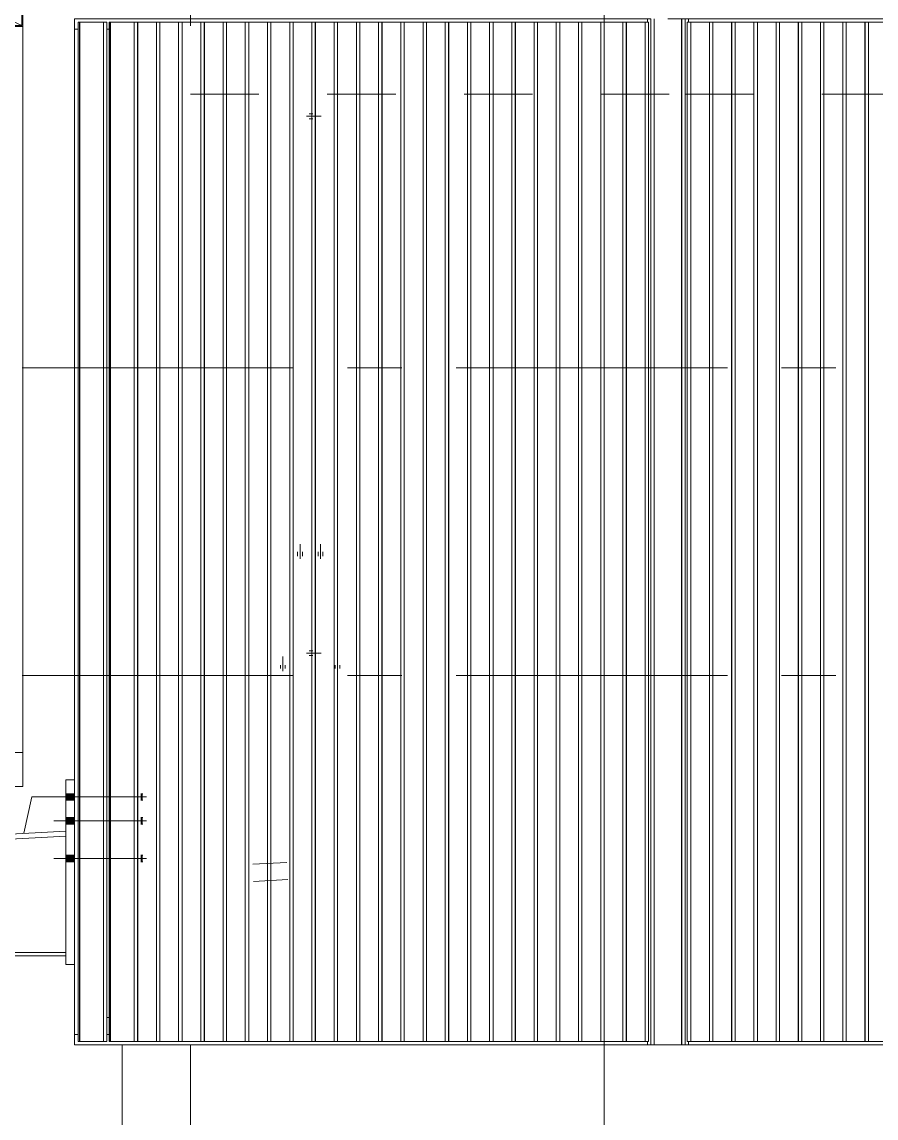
# Model space of a CAD drawing. Header units: millimetres. Extents: x -220592 to 404889, y -217665 to 38245.
# Drawn here: x -927.9 to -902.9, y -1504.85 to -1472.79 of the extents above; entities that cross this region are included whole.
import ezdxf

# ---------------------------------------------------------------- set-up
doc = ezdxf.new("R2010")
doc.units = ezdxf.units.MM
doc.linetypes.add('XKITLINE00', pattern=[0])
doc.linetypes.add('XKITLINE02', pattern=[4, 2, -2])
doc.layers.add('000 - 0_HIDE_OBJ_FRAMING_DEF_SUB_1', color=7, linetype='Continuous')
for name, color, linetype, lineweight in [('Bolt', 7, 'Continuous', 0), ('Part', 7, 'Continuous', 0), ('S-GRID', 7, 'Continuous', 0)]:
    doc.layers.add(name, color=color, linetype=linetype, lineweight=lineweight)

# ---------------------------------------------------------------- blocks, each defined once
blk = doc.blocks.new('*A5171')
at = {"layer": 'S-GRID', "color": 7, "linetype": 'XKITLINE00', "lineweight": 0}
for p, q in [((-116.782288, -73.823645), (-108.844788, -73.823645)), ((-107.257288, -73.823645), (-105.669788, -73.823645)), ((-104.082288, -73.823645), (-96.144788, -73.823645)), ((-94.557288, -73.823645), (-92.969788, -73.823645))]:
    blk.add_line(p, q, dxfattribs=at)
blk = doc.blocks.new('*A5172')
at = {"layer": 'S-GRID', "color": 7, "linetype": 'XKITLINE00', "lineweight": 0}
for p, q in [((-116.782288, -82.823645), (-108.844788, -82.823645)), ((-107.257288, -82.823645), (-105.669788, -82.823645)), ((-104.082288, -82.823645), (-96.144788, -82.823645)), ((-94.557288, -82.823645), (-92.969788, -82.823645))]:
    blk.add_line(p, q, dxfattribs=at)
blk = doc.blocks.new('*A5179')
at = {"layer": 'S-GRID', "color": 7, "linetype": 'XKITLINE00', "lineweight": 0}
for p, q in [((-99.749768, -64.432145), (-99.749768, -62.844645)), ((-99.749768, -73.957145), (-99.749768, -66.019645)), ((-99.749768, -77.132145), (-99.749768, -75.544645)), ((-99.749768, -86.657145), (-99.749768, -78.719645)), ((-99.749768, -89.832145), (-99.749768, -88.244645)), ((-99.749768, -99.357145), (-99.749768, -91.419645))]:
    blk.add_line(p, q, dxfattribs=at)
blk = doc.blocks.new('*A5187')
at = {"layer": 'Part', "color": 7, "linetype": 'XKITLINE00', "lineweight": 0}
for p, q in [((-97.38454, -82.823645), (-97.384298, -82.823645)), ((-97.38454, -85.323645), (-97.384298, -85.323645))]:
    blk.add_line(p, q, dxfattribs=at)
blk = doc.blocks.new('*A5188')
at = {"layer": '000 - 0_HIDE_OBJ_FRAMING_DEF_SUB_1', "color": 7, "linetype": 'XKITLINE02', "lineweight": 0}
for p, q in [((-111.850241, -61.823645), (-111.850241, -65.823645)), ((-111.850241, -65.823645), (-97.38454, -65.823645)), ((-97.384298, -65.823645), (-83.384543, -65.823645))]:
    blk.add_line(p, q, dxfattribs=at)
at = {"layer": '000 - 0_HIDE_OBJ_FRAMING_DEF_SUB_1', "color": 7, "linetype": 'XKITLINE00', "lineweight": 0}
blk.add_line((-97.38454, -65.823645), (-97.384298, -65.823645), dxfattribs=at)
blk = doc.blocks.new('*A5192')
at = {"layer": 'Part', "color": 7, "linetype": 'XKITLINE00', "lineweight": 0}
for p, q in [((-115.249768, -82.823645), (-115.244298, -82.823645)), ((-115.249768, -92.823645), (-115.249768, -82.823645)), ((-114.299098, -82.823645), (-114.236908, -82.823645)), ((-115.249768, -92.823645), (-115.244298, -92.823645)), ((-114.299098, -92.823645), (-114.236908, -92.823645))]:
    blk.add_line(p, q, dxfattribs=at)
blk = doc.blocks.new('*A5200')
at = {"layer": 'Part', "color": 7, "linetype": 'XKITLINE00', "lineweight": 0}
for p, q in [((-97.38454, -82.823645), (-97.384298, -82.823645)), ((-97.38454, -91.823645), (-97.384298, -91.823645))]:
    blk.add_line(p, q, dxfattribs=at)
blk = doc.blocks.new('*A5215')
at = {"layer": 'Part', "color": 7, "linetype": 'XKITLINE00', "lineweight": 0}
for p, q in [((-103.651555, -63.723645), (-102.999086, -63.723645)), ((-103.100706, -93.523645), (-103.100706, -63.723645)), ((-103.001555, -93.523645), (-103.001555, -63.723645)), ((-102.999086, -63.723645), (-102.999086, -93.523645)), ((-103.649086, -93.523645), (-102.999086, -93.523645))]:
    blk.add_line(p, q, dxfattribs=at)
blk = doc.blocks.new('*A5216')
at = {"layer": 'Part', "color": 7, "linetype": 'XKITLINE00', "lineweight": 0}
for p, q in [((-103.001555, -63.723645), (-102.349086, -63.723645)), ((-102.450706, -93.523645), (-102.450706, -63.723645)), ((-102.351555, -93.523645), (-102.351555, -63.723645)), ((-102.349086, -63.723645), (-102.349086, -93.523645)), ((-102.999086, -93.523645), (-102.349086, -93.523645))]:
    blk.add_line(p, q, dxfattribs=at)
blk = doc.blocks.new('*A5217')
at = {"layer": 'Part', "color": 7, "linetype": 'XKITLINE00', "lineweight": 0}
for p, q in [((-102.351555, -63.723645), (-101.699086, -63.723645)), ((-101.800706, -93.523645), (-101.800706, -63.723645)), ((-101.701555, -93.523645), (-101.701555, -63.723645)), ((-101.699086, -63.723645), (-101.699086, -93.523645)), ((-102.349086, -93.523645), (-101.699086, -93.523645))]:
    blk.add_line(p, q, dxfattribs=at)
blk = doc.blocks.new('*A5218')
at = {"layer": 'Part', "color": 7, "linetype": 'XKITLINE00', "lineweight": 0}
for p, q in [((-101.701555, -63.723645), (-101.049086, -63.723645)), ((-101.150706, -93.523645), (-101.150706, -63.723645)), ((-101.051555, -93.523645), (-101.051555, -63.723645)), ((-101.049086, -63.723645), (-101.049086, -93.523645)), ((-101.699086, -93.523645), (-101.049086, -93.523645))]:
    blk.add_line(p, q, dxfattribs=at)
blk = doc.blocks.new('*A5219')
at = {"layer": 'Part', "color": 7, "linetype": 'XKITLINE00', "lineweight": 0}
for p, q in [((-101.051555, -63.723645), (-100.399086, -63.723645)), ((-100.500706, -93.523645), (-100.500706, -63.723645)), ((-100.401555, -93.523645), (-100.401555, -63.723645)), ((-100.399086, -63.723645), (-100.399086, -93.523645)), ((-101.049086, -93.523645), (-100.399086, -93.523645))]:
    blk.add_line(p, q, dxfattribs=at)
blk = doc.blocks.new('*A5220')
at = {"layer": 'Part', "color": 7, "linetype": 'XKITLINE00', "lineweight": 0}
for p, q in [((-100.401555, -63.723645), (-99.749086, -63.723645)), ((-99.850706, -93.523645), (-99.850706, -63.723645)), ((-99.751555, -93.523645), (-99.751555, -63.723645)), ((-99.749086, -63.723645), (-99.749086, -93.523645)), ((-100.399086, -93.523645), (-99.749086, -93.523645))]:
    blk.add_line(p, q, dxfattribs=at)
blk = doc.blocks.new('*A5221')
at = {"layer": 'Part', "color": 7, "linetype": 'XKITLINE00', "lineweight": 0}
for p, q in [((-99.751555, -63.723645), (-99.099086, -63.723645)), ((-99.200706, -93.523645), (-99.200706, -63.723645)), ((-99.101555, -93.523645), (-99.101555, -63.723645)), ((-99.099086, -63.723645), (-99.099086, -93.523645)), ((-99.749086, -93.523645), (-99.099086, -93.523645))]:
    blk.add_line(p, q, dxfattribs=at)
blk = doc.blocks.new('*A5222')
at = {"layer": 'Part', "color": 7, "linetype": 'XKITLINE00', "lineweight": 0}
for p, q in [((-99.101555, -63.723645), (-98.449086, -63.723645)), ((-98.550706, -93.523645), (-98.550706, -63.723645)), ((-98.451555, -93.523645), (-98.451555, -63.723645)), ((-98.449086, -63.723645), (-98.449086, -93.523645)), ((-99.099086, -93.523645), (-98.449086, -93.523645))]:
    blk.add_line(p, q, dxfattribs=at)
blk = doc.blocks.new('*A5223')
at = {"layer": 'Part', "color": 7, "linetype": 'XKITLINE00', "lineweight": 0}
for p, q in [((-112.751555, -63.723645), (-112.099086, -63.723645)), ((-112.200706, -93.523645), (-112.200706, -63.723645)), ((-112.101555, -93.523645), (-112.101555, -63.723645)), ((-112.099086, -63.723645), (-112.099086, -93.523645)), ((-112.749086, -93.523645), (-112.099086, -93.523645))]:
    blk.add_line(p, q, dxfattribs=at)
blk = doc.blocks.new('*A5224')
at = {"layer": 'Part', "color": 7, "linetype": 'XKITLINE00', "lineweight": 0}
for p, q in [((-113.401555, -63.723645), (-112.749086, -63.723645)), ((-112.850706, -93.523645), (-112.850706, -63.723645)), ((-112.751555, -93.523645), (-112.751555, -63.723645)), ((-112.749086, -63.723645), (-112.749086, -93.523645)), ((-113.399086, -93.523645), (-112.749086, -93.523645))]:
    blk.add_line(p, q, dxfattribs=at)
blk = doc.blocks.new('*A5225')
at = {"layer": 'Part', "color": 7, "linetype": 'XKITLINE00', "lineweight": 0}
for p, q in [((-114.236908, -63.723645), (-114.20342, -63.723645)), ((-114.236908, -93.523645), (-114.236908, -63.723645)), ((-114.20342, -63.723645), (-114.196952, -63.723645)), ((-114.20342, -63.723645), (-114.20342, -93.523645)), ((-114.196952, -63.723645), (-113.399086, -63.723645)), ((-114.196952, -63.723645), (-114.196952, -93.523645)), ((-113.500706, -93.523645), (-113.500706, -63.723645)), ((-113.401555, -93.523645), (-113.401555, -63.723645)), ((-113.399086, -93.523645), (-113.399086, -63.723645)), ((-114.20342, -93.523645), (-114.236908, -93.523645)), ((-114.196952, -93.523645), (-114.20342, -93.523645)), ((-114.196952, -93.523645), (-113.399086, -93.523645))]:
    blk.add_line(p, q, dxfattribs=at)
blk = doc.blocks.new('*A5226')
at = {"layer": 'Part', "color": 7, "linetype": 'XKITLINE00', "lineweight": 0}
for p, q in [((-115.13692, -63.723645), (-115.103432, -63.723645)), ((-115.13692, -93.523645), (-115.13692, -63.723645)), ((-115.103432, -63.723645), (-115.096964, -63.723645)), ((-115.103432, -63.723645), (-115.103432, -93.523645)), ((-115.096964, -63.723645), (-114.299098, -63.723645)), ((-115.096964, -63.723645), (-115.096964, -93.523645)), ((-114.400717, -93.523645), (-114.400717, -63.723645)), ((-114.301566, -93.523645), (-114.301566, -63.723645)), ((-114.299098, -93.523645), (-114.299098, -63.723645)), ((-115.103432, -93.523645), (-115.13692, -93.523645)), ((-115.096964, -93.523645), (-115.103432, -93.523645)), ((-115.096964, -93.523645), (-114.299098, -93.523645))]:
    blk.add_line(p, q, dxfattribs=at)
blk = doc.blocks.new('*A5227')
at = {"layer": 'Part', "color": 7, "linetype": 'XKITLINE00', "lineweight": 0}
for p, q in [((-104.301555, -63.723645), (-103.649086, -63.723645)), ((-103.750706, -93.523645), (-103.750706, -63.723645)), ((-103.651555, -93.523645), (-103.651555, -63.723645)), ((-103.649086, -63.723645), (-103.649086, -93.523645)), ((-104.299086, -93.523645), (-103.649086, -93.523645))]:
    blk.add_line(p, q, dxfattribs=at)
blk = doc.blocks.new('*A5228')
at = {"layer": 'Part', "color": 7, "linetype": 'XKITLINE00', "lineweight": 0}
for p, q in [((-104.951555, -63.723645), (-104.299086, -63.723645)), ((-104.400706, -93.523645), (-104.400706, -63.723645)), ((-104.301555, -93.523645), (-104.301555, -63.723645)), ((-104.299086, -63.723645), (-104.299086, -93.523645)), ((-104.949086, -93.523645), (-104.299086, -93.523645))]:
    blk.add_line(p, q, dxfattribs=at)
blk = doc.blocks.new('*A5229')
at = {"layer": 'Part', "color": 7, "linetype": 'XKITLINE00', "lineweight": 0}
for p, q in [((-105.601555, -63.723645), (-104.949086, -63.723645)), ((-105.050706, -93.523645), (-105.050706, -63.723645)), ((-104.951555, -93.523645), (-104.951555, -63.723645)), ((-104.949086, -63.723645), (-104.949086, -93.523645)), ((-105.599086, -93.523645), (-104.949086, -93.523645))]:
    blk.add_line(p, q, dxfattribs=at)
blk = doc.blocks.new('*A5230')
at = {"layer": 'Part', "color": 7, "linetype": 'XKITLINE00', "lineweight": 0}
for p, q in [((-106.251555, -63.723645), (-105.599086, -63.723645)), ((-105.700706, -93.523645), (-105.700706, -63.723645)), ((-105.601555, -93.523645), (-105.601555, -63.723645)), ((-105.599086, -63.723645), (-105.599086, -93.523645)), ((-106.249086, -93.523645), (-105.599086, -93.523645))]:
    blk.add_line(p, q, dxfattribs=at)
blk = doc.blocks.new('*A5231')
at = {"layer": 'Part', "color": 7, "linetype": 'XKITLINE00', "lineweight": 0}
for p, q in [((-106.901555, -63.723645), (-106.249086, -63.723645)), ((-106.350706, -93.523645), (-106.350706, -63.723645)), ((-106.251555, -93.523645), (-106.251555, -63.723645)), ((-106.249086, -63.723645), (-106.249086, -93.523645)), ((-106.899086, -93.523645), (-106.249086, -93.523645))]:
    blk.add_line(p, q, dxfattribs=at)
blk = doc.blocks.new('*A5232')
at = {"layer": 'Part', "color": 7, "linetype": 'XKITLINE00', "lineweight": 0}
for p, q in [((-107.551555, -63.723645), (-106.899086, -63.723645)), ((-107.000706, -93.523645), (-107.000706, -63.723645)), ((-106.901555, -93.523645), (-106.901555, -63.723645)), ((-106.899086, -63.723645), (-106.899086, -93.523645)), ((-107.549086, -93.523645), (-106.899086, -93.523645))]:
    blk.add_line(p, q, dxfattribs=at)
blk = doc.blocks.new('*A5233')
at = {"layer": 'Part', "color": 7, "linetype": 'XKITLINE00', "lineweight": 0}
for p, q in [((-108.201555, -63.723645), (-107.549086, -63.723645)), ((-107.650706, -93.523645), (-107.650706, -63.723645)), ((-107.551555, -93.523645), (-107.551555, -63.723645)), ((-107.549086, -63.723645), (-107.549086, -93.523645)), ((-108.199086, -93.523645), (-107.549086, -93.523645))]:
    blk.add_line(p, q, dxfattribs=at)
blk = doc.blocks.new('*A5234')
at = {"layer": 'Part', "color": 7, "linetype": 'XKITLINE00', "lineweight": 0}
for p, q in [((-108.851555, -63.723645), (-108.199086, -63.723645)), ((-108.300706, -93.523645), (-108.300706, -63.723645)), ((-108.201555, -93.523645), (-108.201555, -63.723645)), ((-108.199086, -63.723645), (-108.199086, -93.523645)), ((-108.849086, -93.523645), (-108.199086, -93.523645))]:
    blk.add_line(p, q, dxfattribs=at)
blk = doc.blocks.new('*A5235')
at = {"layer": 'Part', "color": 7, "linetype": 'XKITLINE00', "lineweight": 0}
for p, q in [((-109.501555, -63.723645), (-108.849086, -63.723645)), ((-108.950706, -93.523645), (-108.950706, -63.723645)), ((-108.851555, -93.523645), (-108.851555, -63.723645)), ((-108.849086, -63.723645), (-108.849086, -93.523645)), ((-109.499086, -93.523645), (-108.849086, -93.523645))]:
    blk.add_line(p, q, dxfattribs=at)
blk = doc.blocks.new('*A5236')
at = {"layer": 'Part', "color": 7, "linetype": 'XKITLINE00', "lineweight": 0}
for p, q in [((-110.151555, -63.723645), (-109.499086, -63.723645)), ((-109.600706, -93.523645), (-109.600706, -63.723645)), ((-109.501555, -93.523645), (-109.501555, -63.723645)), ((-109.499086, -63.723645), (-109.499086, -93.523645)), ((-110.149086, -93.523645), (-109.499086, -93.523645))]:
    blk.add_line(p, q, dxfattribs=at)
blk = doc.blocks.new('*A5237')
at = {"layer": 'Part', "color": 7, "linetype": 'XKITLINE00', "lineweight": 0}
for p, q in [((-110.801555, -63.723645), (-110.149086, -63.723645)), ((-110.250706, -93.523645), (-110.250706, -63.723645)), ((-110.151555, -93.523645), (-110.151555, -63.723645)), ((-110.149086, -63.723645), (-110.149086, -93.523645)), ((-110.799086, -93.523645), (-110.149086, -93.523645))]:
    blk.add_line(p, q, dxfattribs=at)
blk = doc.blocks.new('*A5238')
at = {"layer": 'Part', "color": 7, "linetype": 'XKITLINE00', "lineweight": 0}
for p, q in [((-111.451555, -63.723645), (-110.799086, -63.723645)), ((-110.900706, -93.523645), (-110.900706, -63.723645)), ((-110.801555, -93.523645), (-110.801555, -63.723645)), ((-110.799086, -63.723645), (-110.799086, -93.523645)), ((-111.449086, -93.523645), (-110.799086, -93.523645))]:
    blk.add_line(p, q, dxfattribs=at)
blk = doc.blocks.new('*A5239')
at = {"layer": 'Part', "color": 7, "linetype": 'XKITLINE00', "lineweight": 0}
for p, q in [((-115.13692, -63.923645), (-115.244298, -63.923645)), ((-115.244298, -63.923645), (-115.244298, -93.323645)), ((-115.244298, -93.323645), (-115.13692, -93.323645))]:
    blk.add_line(p, q, dxfattribs=at)
blk = doc.blocks.new('*A5240')
at = {"layer": 'Part', "color": 7, "linetype": 'XKITLINE00', "lineweight": 0}
for p, q in [((-98.484412, -63.623645), (-98.38454, -63.623645)), ((-98.38454, -93.623645), (-98.38454, -63.623645)), ((-98.38454, -63.623645), (-98.384195, -63.623645)), ((-98.291232, -63.623645), (-98.290714, -63.623645)), ((-98.290714, -93.623645), (-98.290714, -63.623645)), ((-98.290714, -63.623645), (-98.290417, -63.623645)), ((-98.286335, -63.623645), (-98.286225, -63.623645)), ((-98.286225, -93.623645), (-98.286225, -63.623645)), ((-98.284957, -63.623645), (-98.284539, -63.623645)), ((-98.284539, -93.623645), (-98.284539, -63.623645)), ((-97.884368, -63.623645), (-97.484197, -63.623645)), ((-97.484525, -93.623645), (-97.484525, -63.623645)), ((-97.484525, -63.623645), (-97.484197, -63.623645)), ((-97.484197, -63.623645), (-97.484525, -63.623645)), ((-97.483778, -93.623645), (-97.483778, -63.623645)), ((-97.483778, -63.623645), (-97.480096, -63.623645)), ((-97.480096, -93.623645), (-97.480096, -63.623645)), ((-97.480096, -63.623645), (-97.478318, -63.623645)), ((-97.477504, -63.623645), (-97.38454, -63.623645)), ((-97.47454, -93.623645), (-97.47454, -63.623645)), ((-97.38454, -93.623645), (-97.38454, -63.623645)), ((-97.384298, -93.623645), (-97.384298, -63.623645)), ((-97.384195, -63.623645), (-97.284324, -63.623645)), ((-98.484412, -93.623645), (-97.284324, -93.623645)), ((-97.38454, -93.623645), (-97.384298, -93.623645))]:
    blk.add_line(p, q, dxfattribs=at)
blk = doc.blocks.new('*A5241')
at = {"layer": 'Part', "color": 7, "linetype": 'XKITLINE00', "lineweight": 0}
for p, q in [((-112.101555, -63.723645), (-111.449086, -63.723645)), ((-111.550706, -93.523645), (-111.550706, -63.723645)), ((-111.451555, -93.523645), (-111.451555, -63.723645)), ((-111.449086, -63.723645), (-111.449086, -93.523645)), ((-112.099086, -93.523645), (-111.449086, -93.523645))]:
    blk.add_line(p, q, dxfattribs=at)
blk = doc.blocks.new('*A5242')
at = {"layer": 'Part', "color": 7, "linetype": 'XKITLINE00', "lineweight": 0}
for p, q in [((-97.319649, -63.723645), (-96.667181, -63.723645)), ((-97.319649, -63.723645), (-97.319649, -93.523645)), ((-97.317181, -93.523645), (-97.317181, -63.723645)), ((-97.21803, -93.523645), (-97.21803, -63.723645)), ((-97.319649, -93.523645), (-96.669649, -93.523645))]:
    blk.add_line(p, q, dxfattribs=at)
blk = doc.blocks.new('*A5243')
at = {"layer": 'Part', "color": 7, "linetype": 'XKITLINE00', "lineweight": 0}
for p, q in [((-96.669649, -63.723645), (-96.017181, -63.723645)), ((-96.669649, -63.723645), (-96.669649, -93.523645)), ((-96.667181, -93.523645), (-96.667181, -63.723645)), ((-96.56803, -93.523645), (-96.56803, -63.723645)), ((-96.669649, -93.523645), (-96.019649, -93.523645))]:
    blk.add_line(p, q, dxfattribs=at)
blk = doc.blocks.new('*A5244')
at = {"layer": 'Part', "color": 7, "linetype": 'XKITLINE00', "lineweight": 0}
for p, q in [((-96.019649, -63.723645), (-95.367181, -63.723645)), ((-96.019649, -63.723645), (-96.019649, -93.523645)), ((-96.017181, -93.523645), (-96.017181, -63.723645)), ((-95.91803, -93.523645), (-95.91803, -63.723645)), ((-96.019649, -93.523645), (-95.369649, -93.523645))]:
    blk.add_line(p, q, dxfattribs=at)
blk = doc.blocks.new('*A5245')
at = {"layer": 'Part', "color": 7, "linetype": 'XKITLINE00', "lineweight": 0}
for p, q in [((-95.369649, -63.723645), (-94.717181, -63.723645)), ((-95.369649, -63.723645), (-95.369649, -93.523645)), ((-95.367181, -93.523645), (-95.367181, -63.723645)), ((-95.26803, -93.523645), (-95.26803, -63.723645)), ((-95.369649, -93.523645), (-94.719649, -93.523645))]:
    blk.add_line(p, q, dxfattribs=at)
blk = doc.blocks.new('*A5246')
at = {"layer": 'Part', "color": 7, "linetype": 'XKITLINE00', "lineweight": 0}
for p, q in [((-94.719649, -63.723645), (-94.067181, -63.723645)), ((-94.719649, -63.723645), (-94.719649, -93.523645)), ((-94.717181, -93.523645), (-94.717181, -63.723645)), ((-94.61803, -93.523645), (-94.61803, -63.723645)), ((-94.719649, -93.523645), (-94.069649, -93.523645))]:
    blk.add_line(p, q, dxfattribs=at)
blk = doc.blocks.new('*A5247')
at = {"layer": 'Part', "color": 7, "linetype": 'XKITLINE00', "lineweight": 0}
for p, q in [((-94.069649, -63.723645), (-93.417181, -63.723645)), ((-94.069649, -63.723645), (-94.069649, -93.523645)), ((-94.067181, -93.523645), (-94.067181, -63.723645)), ((-93.96803, -93.523645), (-93.96803, -63.723645)), ((-94.069649, -93.523645), (-93.419649, -93.523645))]:
    blk.add_line(p, q, dxfattribs=at)
blk = doc.blocks.new('*A5248')
at = {"layer": 'Part', "color": 7, "linetype": 'XKITLINE00', "lineweight": 0}
for p, q in [((-93.419649, -63.723645), (-92.767181, -63.723645)), ((-93.419649, -63.723645), (-93.419649, -93.523645)), ((-93.417181, -93.523645), (-93.417181, -63.723645)), ((-93.31803, -93.523645), (-93.31803, -63.723645)), ((-93.419649, -93.523645), (-92.769649, -93.523645))]:
    blk.add_line(p, q, dxfattribs=at)
blk = doc.blocks.new('*A5249')
at = {"layer": 'Part', "color": 7, "linetype": 'XKITLINE00', "lineweight": 0}
for p, q in [((-92.769649, -63.723645), (-92.117181, -63.723645)), ((-92.769649, -63.723645), (-92.769649, -93.523645)), ((-92.767181, -93.523645), (-92.767181, -63.723645)), ((-92.66803, -93.523645), (-92.66803, -63.723645)), ((-92.769649, -93.523645), (-92.119649, -93.523645))]:
    blk.add_line(p, q, dxfattribs=at)
blk = doc.blocks.new('*A5250')
at = {"layer": 'Part', "color": 7, "linetype": 'XKITLINE00', "lineweight": 0}
for p, q in [((-92.119649, -63.723645), (-91.467181, -63.723645)), ((-92.119649, -63.723645), (-92.119649, -93.523645)), ((-92.117181, -93.523645), (-92.117181, -63.723645)), ((-92.01803, -93.523645), (-92.01803, -63.723645)), ((-92.119649, -93.523645), (-91.469649, -93.523645))]:
    blk.add_line(p, q, dxfattribs=at)
blk = doc.blocks.new('*A5255')
at = {"layer": 'Part', "color": 7, "linetype": 'XKITLINE00', "lineweight": 0}
for p, q in [((-115.244298, -93.323645), (-115.244298, -93.623645)), ((-115.244298, -93.323645), (-115.13692, -93.323645)), ((-114.299098, -93.323645), (-114.236908, -93.323645)), ((-98.484412, -93.623645), (-98.484412, -93.523645)), ((-115.244298, -93.623645), (-98.484412, -93.623645))]:
    blk.add_line(p, q, dxfattribs=at)
blk = doc.blocks.new('*A5256')
at = {"layer": 'Part', "color": 7, "linetype": 'XKITLINE00', "lineweight": 0}
for p, q in [((-115.244298, -63.623645), (-115.244298, -63.923645)), ((-115.244298, -63.623645), (-98.484412, -63.623645)), ((-98.484412, -63.623645), (-98.484412, -63.723645)), ((-115.244298, -63.923645), (-115.13692, -63.923645)), ((-114.299098, -63.923645), (-114.236908, -63.923645))]:
    blk.add_line(p, q, dxfattribs=at)
blk = doc.blocks.new('*A5381')
at = {"layer": '000 - 0_HIDE_OBJ_FRAMING_DEF_SUB_1', "color": 7, "linetype": 'XKITLINE00', "lineweight": 0}
for p, q in [((-117.759781, -63.848647), (-116.759781, -63.848647)), ((-117.759781, -63.848647), (-117.759781, -85.073636)), ((-116.759781, -63.848647), (-116.759781, -85.073636)), ((-117.759781, -85.073636), (-116.759781, -85.073636))]:
    blk.add_line(p, q, dxfattribs=at)
blk = doc.blocks.new('*A5422')
at = {"layer": '000 - 0_HIDE_OBJ_FRAMING_DEF_SUB_1', "color": 7, "linetype": 'XKITLINE00', "lineweight": 0}
for p, q in [((-113.850236, -124.823645), (-113.850236, -93.623645)), ((-111.850236, -124.823645), (-111.850236, -93.623645)), ((-111.850236, -124.823645), (-113.850236, -124.823645))]:
    blk.add_line(p, q, dxfattribs=at)
blk = doc.blocks.new('*A5423')
at = {"layer": 'Bolt', "color": 7, "linetype": 'XKITLINE02', "lineweight": 0}
for p, q in [((-108.458968, -82.173645), (-108.029768, -82.173645)), ((-108.379768, -82.103645), (-108.319768, -82.103645)), ((-108.379768, -82.243645), (-108.319768, -82.243645)), ((-108.319768, -82.103645), (-108.269768, -82.103645)), ((-108.319768, -82.243645), (-108.269768, -82.243645))]:
    blk.add_line(p, q, dxfattribs=at)
blk = doc.blocks.new('*A5424')
at = {"layer": 'Bolt', "color": 7, "linetype": 'XKITLINE02', "lineweight": 0}
for p, q in [((-108.649768, -79.412845), (-108.649768, -78.983645)), ((-108.049768, -79.412845), (-108.049768, -78.983645)), ((-108.719768, -79.273645), (-108.719768, -79.213645)), ((-108.719768, -79.333645), (-108.719768, -79.273645)), ((-108.579768, -79.273645), (-108.579768, -79.213645)), ((-108.579768, -79.333645), (-108.579768, -79.273645)), ((-108.119768, -79.273645), (-108.119768, -79.213645)), ((-108.119768, -79.333645), (-108.119768, -79.273645)), ((-107.979768, -79.273645), (-107.979768, -79.213645)), ((-107.979768, -79.333645), (-107.979768, -79.273645))]:
    blk.add_line(p, q, dxfattribs=at)
blk = doc.blocks.new('*A5425')
at = {"layer": 'Bolt', "color": 7, "linetype": 'XKITLINE02', "lineweight": 0}
for p, q in [((-109.149768, -82.702845), (-109.149768, -82.273645)), ((-107.549768, -82.702845), (-107.549768, -82.273645)), ((-109.219768, -82.623645), (-109.219768, -82.523645)), ((-109.079768, -82.623645), (-109.079768, -82.523645)), ((-107.619768, -82.623645), (-107.619768, -82.523645)), ((-107.479768, -82.623645), (-107.479768, -82.523645))]:
    blk.add_line(p, q, dxfattribs=at)
blk = doc.blocks.new('*A5433')
at = {"layer": '000 - 0_HIDE_OBJ_FRAMING_DEF_SUB_1', "color": 7, "linetype": 'XKITLINE00', "lineweight": 0}
for p, q in [((-115.500283, -87.376286), (-154.565768, -89.423622)), ((-154.557917, -89.573416), (-115.500283, -87.526492)), ((-154.565768, -89.423622), (-154.557917, -89.573416))]:
    blk.add_line(p, q, dxfattribs=at)
blk = doc.blocks.new('*A5434')
at = {"layer": '000 - 0_HIDE_OBJ_FRAMING_DEF_SUB_1', "color": 7, "linetype": 'XKITLINE00', "lineweight": 0}
for p, q in [((-115.500283, -90.923622), (-154.565768, -90.923622)), ((-154.565768, -90.923622), (-154.565768, -91.023622)), ((-154.565768, -91.023622), (-115.500283, -91.023622))]:
    blk.add_line(p, q, dxfattribs=at)
blk = doc.blocks.new('*A5436')
at = {"layer": '000 - 0_HIDE_OBJ_FRAMING_DEF_SUB_1', "color": 7, "linetype": 'XKITLINE00', "lineweight": 0}
for p, q in [((-143.709801, -86.073636), (-143.709801, -85.073636)), ((-143.709801, -85.073636), (-116.759781, -85.073636)), ((-116.759781, -86.073636), (-116.759781, -85.073636)), ((-143.709801, -86.073636), (-116.759781, -86.073636))]:
    blk.add_line(p, q, dxfattribs=at)
blk = doc.blocks.new('*A5460')
at = {"layer": 'Bolt'}
for points in [[(-115.25, -86.471), (-115.5, -86.471), (-115.5, -86.281), (-115.25, -86.281)], [(-115.25, -86.471), (-115.5, -86.471), (-115.5, -86.281), (-115.25, -86.281)], [(-113.25, -86.471), (-113.31, -86.471), (-113.31, -86.281), (-113.25, -86.281)], [(-113.25, -86.471), (-113.31, -86.471), (-113.31, -86.281), (-113.25, -86.281)], [(-115.25, -87.171), (-115.5, -87.171), (-115.5, -86.981), (-115.25, -86.981)], [(-115.25, -87.171), (-115.5, -87.171), (-115.5, -86.981), (-115.25, -86.981)], [(-113.25, -87.171), (-113.31, -87.171), (-113.31, -86.981), (-113.25, -86.981)], [(-113.25, -87.171), (-113.31, -87.171), (-113.31, -86.981), (-113.25, -86.981)], [(-115.25, -88.271), (-115.5, -88.271), (-115.5, -88.081), (-115.25, -88.081)], [(-115.25, -88.271), (-115.5, -88.271), (-115.5, -88.081), (-115.25, -88.081)], [(-113.25, -88.271), (-113.31, -88.271), (-113.31, -88.081), (-113.25, -88.081)], [(-113.25, -88.271), (-113.31, -88.271), (-113.31, -88.081), (-113.25, -88.081)]]:
    blk.add_hatch(color=7, dxfattribs=at).paths.add_polyline_path(points, flags=17)
at = {"layer": 'Bolt', "color": 7, "linetype": 'XKITLINE00', "lineweight": 0}
for p, q in [((-113.145, -86.376), (-115.85, -86.376)), ((-113.145, -86.376), (-115.85, -86.376)), ((-115.25, -86.281), (-115.5, -86.281)), ((-115.25, -86.281), (-115.5, -86.281)), ((-115.25, -86.471), (-115.5, -86.471)), ((-115.25, -86.471), (-115.5, -86.471)), ((-113.25, -86.281), (-113.31, -86.281)), ((-113.25, -86.281), (-113.31, -86.281)), ((-113.25, -86.471), (-113.31, -86.471)), ((-113.25, -86.471), (-113.31, -86.471)), ((-113.145, -87.076), (-115.85, -87.076)), ((-113.145, -87.076), (-115.85, -87.076)), ((-115.25, -86.981), (-115.5, -86.981)), ((-115.25, -86.981), (-115.5, -86.981)), ((-115.25, -87.171), (-115.5, -87.171)), ((-115.25, -87.171), (-115.5, -87.171)), ((-113.25, -86.981), (-113.31, -86.981)), ((-113.25, -86.981), (-113.31, -86.981)), ((-113.25, -87.171), (-113.31, -87.171)), ((-113.25, -87.171), (-113.31, -87.171)), ((-115.25, -88.081), (-115.5, -88.081)), ((-115.25, -88.081), (-115.5, -88.081)), ((-113.25, -88.081), (-113.31, -88.081)), ((-113.25, -88.081), (-113.31, -88.081)), ((-113.145, -88.176), (-115.85, -88.176)), ((-113.145, -88.176), (-115.85, -88.176)), ((-115.25, -88.271), (-115.5, -88.271)), ((-115.25, -88.271), (-115.5, -88.271)), ((-113.25, -88.271), (-113.31, -88.271)), ((-113.25, -88.271), (-113.31, -88.271))]:
    blk.add_line(p, q, dxfattribs=at)
blk = doc.blocks.new('*A5461')
at = {"layer": '000 - 0_HIDE_OBJ_FRAMING_DEF_SUB_1', "color": 7, "linetype": 'XKITLINE00', "lineweight": 0}
for p, q in [((-115.500283, -91.276279), (-115.500283, -85.876279)), ((-115.500283, -85.876279), (-115.250283, -85.876279)), ((-115.250283, -91.276279), (-115.250283, -85.876279)), ((-115.500283, -91.276279), (-115.250283, -91.276279))]:
    blk.add_line(p, q, dxfattribs=at)
blk = doc.blocks.new('*A5462')
at = {"layer": '000 - 0_HIDE_OBJ_FRAMING_DEF_SUB_1', "color": 7, "linetype": 'XKITLINE00', "lineweight": 0}
for p, q in [((-116.726496, -87.440591), (-116.500283, -86.376328)), ((-116.500283, -86.376328), (-115.500283, -86.376328))]:
    blk.add_line(p, q, dxfattribs=at)
blk = doc.blocks.new('*A5463')
at = {"layer": 'Bolt'}
for points in [[(-115.25, -86.471), (-115.5, -86.471), (-115.5, -86.281), (-115.25, -86.281)], [(-115.25, -86.471), (-115.5, -86.471), (-115.5, -86.281), (-115.25, -86.281)], [(-113.25, -86.471), (-113.31, -86.471), (-113.31, -86.281), (-113.25, -86.281)], [(-113.25, -86.471), (-113.31, -86.471), (-113.31, -86.281), (-113.25, -86.281)], [(-115.25, -87.171), (-115.5, -87.171), (-115.5, -86.981), (-115.25, -86.981)], [(-115.25, -87.171), (-115.5, -87.171), (-115.5, -86.981), (-115.25, -86.981)], [(-113.25, -87.171), (-113.31, -87.171), (-113.31, -86.981), (-113.25, -86.981)], [(-113.25, -87.171), (-113.31, -87.171), (-113.31, -86.981), (-113.25, -86.981)], [(-115.25, -88.271), (-115.5, -88.271), (-115.5, -88.081), (-115.25, -88.081)], [(-115.25, -88.271), (-115.5, -88.271), (-115.5, -88.081), (-115.25, -88.081)], [(-113.25, -88.271), (-113.31, -88.271), (-113.31, -88.081), (-113.25, -88.081)], [(-113.25, -88.271), (-113.31, -88.271), (-113.31, -88.081), (-113.25, -88.081)]]:
    blk.add_hatch(color=7, dxfattribs=at).paths.add_polyline_path(points, flags=17)
at = {"layer": 'Bolt', "color": 7, "linetype": 'XKITLINE00', "lineweight": 0}
for p, q in [((-113.145, -86.376), (-115.85, -86.376)), ((-113.145, -86.376), (-115.85, -86.376)), ((-115.25, -86.281), (-115.5, -86.281)), ((-115.25, -86.281), (-115.5, -86.281)), ((-115.25, -86.471), (-115.5, -86.471)), ((-115.25, -86.471), (-115.5, -86.471)), ((-113.25, -86.281), (-113.31, -86.281)), ((-113.25, -86.281), (-113.31, -86.281)), ((-113.25, -86.471), (-113.31, -86.471)), ((-113.25, -86.471), (-113.31, -86.471)), ((-113.145, -87.076), (-115.85, -87.076)), ((-113.145, -87.076), (-115.85, -87.076)), ((-115.25, -86.981), (-115.5, -86.981)), ((-115.25, -86.981), (-115.5, -86.981)), ((-115.25, -87.171), (-115.5, -87.171)), ((-115.25, -87.171), (-115.5, -87.171)), ((-113.25, -86.981), (-113.31, -86.981)), ((-113.25, -86.981), (-113.31, -86.981)), ((-113.25, -87.171), (-113.31, -87.171)), ((-113.25, -87.171), (-113.31, -87.171)), ((-115.25, -88.081), (-115.5, -88.081)), ((-115.25, -88.081), (-115.5, -88.081)), ((-113.25, -88.081), (-113.31, -88.081)), ((-113.25, -88.081), (-113.31, -88.081)), ((-113.145, -88.176), (-115.85, -88.176)), ((-113.145, -88.176), (-115.85, -88.176)), ((-115.25, -88.271), (-115.5, -88.271)), ((-115.25, -88.271), (-115.5, -88.271)), ((-113.25, -88.271), (-113.31, -88.271)), ((-113.25, -88.271), (-113.31, -88.271))]:
    blk.add_line(p, q, dxfattribs=at)
blk = doc.blocks.new('*A5464')
at = {"layer": 'Bolt', "color": 7, "linetype": 'XKITLINE02', "lineweight": 0}
for p, q in [((-110.032573, -88.346099), (-109.033923, -88.294156)), ((-110.006624, -88.844996), (-109.007973, -88.793053))]:
    blk.add_line(p, q, dxfattribs=at)
blk = doc.blocks.new('*A5528')
at = {"layer": '000 - 0_HIDE_OBJ_FRAMING_DEF_SUB_1', "color": 7, "linetype": 'XKITLINE00', "lineweight": 0}
for p, q in [((-117.759781, -63.848647), (-117.759781, -63.348647)), ((-117.759781, -63.348647), (-116.759781, -63.348647)), ((-117.727781, -63.816647), (-116.791781, -63.380647)), ((-117.727781, -63.380647), (-116.791781, -63.816647)), ((-116.791781, -63.380647), (-117.727781, -63.380647)), ((-117.727781, -63.380647), (-117.727781, -63.816647)), ((-116.791781, -63.816647), (-116.791781, -63.380647)), ((-116.759781, -63.348647), (-116.759781, -63.848647)), ((-116.759781, -63.848647), (-117.759781, -63.848647)), ((-117.727781, -63.816647), (-116.791781, -63.816647))]:
    blk.add_line(p, q, dxfattribs=at)
blk = doc.blocks.new('*A5588')
at = {"layer": 'Bolt', "color": 7, "linetype": 'XKITLINE02', "lineweight": 0}
for p, q in [((-108.458968, -66.473645), (-108.029768, -66.473645)), ((-108.379768, -66.403645), (-108.319768, -66.403645)), ((-108.379768, -66.543645), (-108.319768, -66.543645)), ((-108.319768, -66.403645), (-108.269768, -66.403645)), ((-108.319768, -66.543645), (-108.269768, -66.543645))]:
    blk.add_line(p, q, dxfattribs=at)
blk = doc.blocks.new('*A5633')
at = {"layer": 'Part', "color": 7, "linetype": 'XKITLINE00', "lineweight": 0}
for p, q in [((-97.38454, -78.623645), (-97.384298, -78.623645)), ((-97.38454, -79.273645), (-97.384298, -79.273645))]:
    blk.add_line(p, q, dxfattribs=at)
blk = doc.blocks.new('*A5635')
at = {"layer": 'Part', "color": 7, "linetype": 'XKITLINE00', "lineweight": 0}
for p, q in [((-97.284324, -93.623645), (-97.284324, -93.523645)), ((-89.758502, -93.323645), (-89.981827, -93.323645)), ((-89.758502, -93.623645), (-89.758502, -93.323645)), ((-89.758502, -93.623645), (-97.284324, -93.623645))]:
    blk.add_line(p, q, dxfattribs=at)
blk = doc.blocks.new('*A5889')
at = {"layer": 'Part', "color": 7, "linetype": 'XKITLINE00', "lineweight": 0}
for p, q in [((-83.484438, -63.623645), (-97.284324, -63.623645)), ((-97.284324, -63.623645), (-97.284324, -63.723645)), ((-83.484438, -63.723645), (-83.484438, -63.623645))]:
    blk.add_line(p, q, dxfattribs=at)

msp = doc.modelspace()

# ---------------------------------------------------------------- block references
at = {"color": 7, "lineweight": 0}
for name in ['*A5179', '*A5188', '*A5528', '*A5256', '*A5226', '*A5225', '*A5224', '*A5223', '*A5241', '*A5238', '*A5237', '*A5236', '*A5235', '*A5234', '*A5233', '*A5232', '*A5231', '*A5230', '*A5229', '*A5228', '*A5227', '*A5215', '*A5216', '*A5217', '*A5218', '*A5219', '*A5220', '*A5221', '*A5222', '*A5240', '*A5242', '*A5889', '*A5243', '*A5244', '*A5245', '*A5246', '*A5247', '*A5248', '*A5249', '*A5250', '*A5381', '*A5239', '*A5588', '*A5171', '*A5633', '*A5424', '*A5172', '*A5425', '*A5423', '*A5192', '*A5187', '*A5200', '*A5436', '*A5461', '*A5462', '*A5460', '*A5463', '*A5433', '*A5464', '*A5434', '*A5255', '*A5635', '*A5422']:
    msp.add_blockref(name, (-811.109, -1409.08), dxfattribs=at)

doc.saveas('drawing.dxf')
